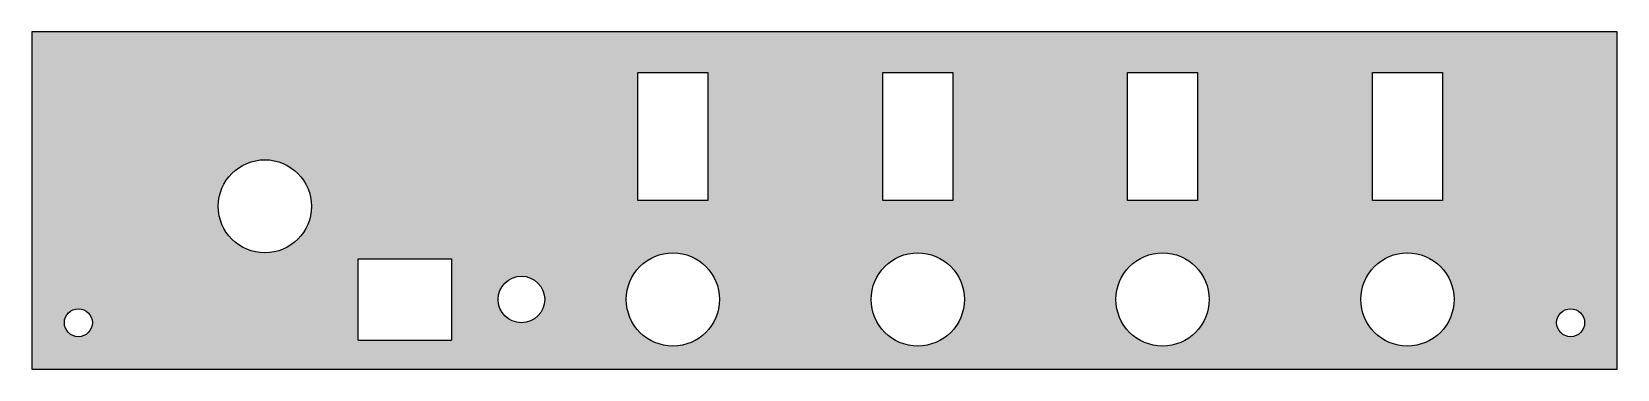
# Model space of a CAD drawing. Header units: inches. Extents: x 0 to 6.8, y 0.25 to 1.7.
import ezdxf

# ---------------------------------------------------------------- set-up
doc = ezdxf.new("R2010")
doc.units = ezdxf.units.IN
doc.layers.add('hrany', color=250, linetype='Continuous')

msp = doc.modelspace()

# ---------------------------------------------------------------- hatches: boundary and pattern name
at = {"layer": 'hrany', "lineweight": -3}
h = msp.add_hatch(color=256, dxfattribs=at)
h.dxf.hatch_style = 1
h.paths.add_polyline_path([(6.8, 1.7), (0, 1.7), (0, 0.25), (6.8, 0.25)])
h.paths.add_polyline_path([(1.2, 0.95, -1), (0.8, 0.95, -1)], flags=16)
h.paths.add_polyline_path([(0.26, 0.45, -1), (0.14, 0.45, -1)], flags=16)
h.paths.add_polyline_path([(1.4, 0.725), (1.8, 0.725), (1.8, 0.375), (1.4, 0.375)], flags=16)
h.paths.add_polyline_path([(2.2, 0.55, -1), (2, 0.55, -1)], flags=16)
h.paths.add_polyline_path([(2.6, 1.525), (2.9, 1.525), (2.9, 0.975), (2.6, 0.975)], flags=16)
h.paths.add_polyline_path([(2.95, 0.55, -1), (2.55, 0.55, -1)], flags=16)
h.paths.add_polyline_path([(4, 0.55, -1), (3.6, 0.55, -1)], flags=16)
h.paths.add_polyline_path([(3.65, 1.525), (3.95, 1.525), (3.95, 0.975), (3.65, 0.975)], flags=16)
h.paths.add_polyline_path([(5.05, 0.55, -1), (4.65, 0.55, -1)], flags=16)
h.paths.add_polyline_path([(4.7, 1.525), (5, 1.525), (5, 0.975), (4.7, 0.975)], flags=16)
h.paths.add_polyline_path([(6.1, 0.55, -1), (5.7, 0.55, -1)], flags=16)
h.paths.add_polyline_path([(5.75, 1.525), (6.05, 1.525), (6.05, 0.975), (5.75, 0.975)], flags=16)
h.paths.add_polyline_path([(6.66, 0.45, -1), (6.54, 0.45, -1)], flags=16)

# ---------------------------------------------------------------- linework, layer by layer
at = {"layer": 'Defpoints', "lineweight": -3}
for points in [[(2.6, 1.525), (2.9, 1.525), (2.9, 0.975), (2.6, 0.975)], [(3.65, 1.525), (3.95, 1.525), (3.95, 0.975), (3.65, 0.975)], [(4.7, 1.525), (5, 1.525), (5, 0.975), (4.7, 0.975)], [(5.75, 1.525), (6.05, 1.525), (6.05, 0.975), (5.75, 0.975)]]:
    msp.add_lwpolyline(points, close=True, dxfattribs=at)
at = {"layer": 'hrany', "lineweight": -3}
msp.add_line((1.4, 0.375), (1.8, 0.375), dxfattribs=at)
msp.add_lwpolyline([(0, 0.25), (6.8, 0.25), (6.8, 1.7), (0, 1.7), (0, 0.25), (0, 0.25)], dxfattribs=at)
at = {"layer": 'hrany'}
msp.add_lwpolyline([(1.4, 0.375), (1.4, 0.725), (1.8, 0.725), (1.8, 0.375)], dxfattribs=at)
at = {"layer": 'hrany', "lineweight": -3}
for centre, radius in [((1, 0.95), 0.2), ((2.75, 0.55), 0.2), ((3.8, 0.55), 0.2), ((4.85, 0.55), 0.2), ((5.9, 0.55), 0.2), ((0.2, 0.45), 0.06), ((6.6, 0.45), 0.06)]:
    msp.add_circle(centre, radius, dxfattribs=at)
at = {"layer": 'hrany'}
msp.add_circle((2.1, 0.55), 0.1, dxfattribs=at)

doc.saveas('drawing.dxf')
